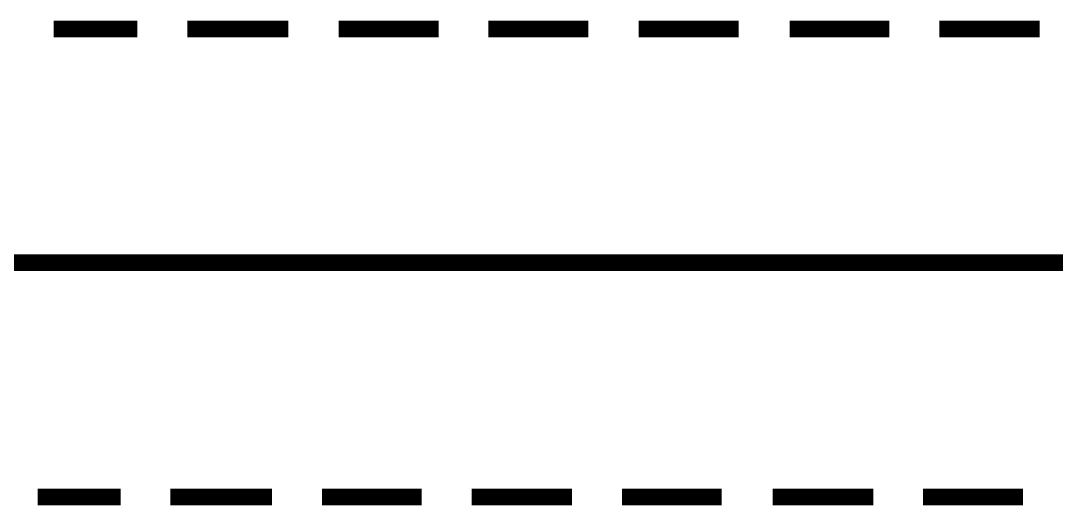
# Model space of a CAD drawing. Header units: metres. Extents: x -593 to 248, y 430 to 1024.
# Drawn here: x -265.182 to -262.552, y 817.022 to 818.252 of the extents above; entities that cross this region are included whole.
import ezdxf

# ---------------------------------------------------------------- set-up
doc = ezdxf.new("R2010")
doc.units = ezdxf.units.M
doc.header["$MEASUREMENT"] = 0
doc.layers.add('C00-00-00-BLACK', color=7, linetype='Continuous')

msp = doc.modelspace()

# ---------------------------------------------------------------- linework, layer by layer
at = {"layer": 'C00-00-00-BLACK', "const_width": 0.0423}
for points in [[(-264.8858, 818.2309), (-265.0981, 818.2309)], [(-264.5026, 818.2309), (-264.7591, 818.2309)], [(-264.1209, 818.2309), (-264.3746, 818.2309)], [(-263.7406, 818.2309), (-263.9943, 818.2309)], [(-263.3589, 818.2309), (-263.6126, 818.2309)], [(-262.9758, 818.2309), (-263.2295, 818.2309)], [(-262.5941, 818.2309), (-262.8492, 818.2309)], [(-259.4988, 817.6379), (-267.3443, 817.6379)], [(-264.9284, 817.0429), (-265.1394, 817.0429)], [(-264.5439, 817.0429), (-264.8018, 817.0429)], [(-264.1636, 817.0429), (-264.4173, 817.0429)], [(-263.7819, 817.0429), (-264.037, 817.0429)], [(-263.4016, 817.0429), (-263.6553, 817.0429)], [(-263.0171, 817.0429), (-263.2722, 817.0429)], [(-262.6368, 817.0429), (-262.8904, 817.0429)]]:
    msp.add_lwpolyline(points, dxfattribs=at)

doc.saveas('drawing.dxf')
